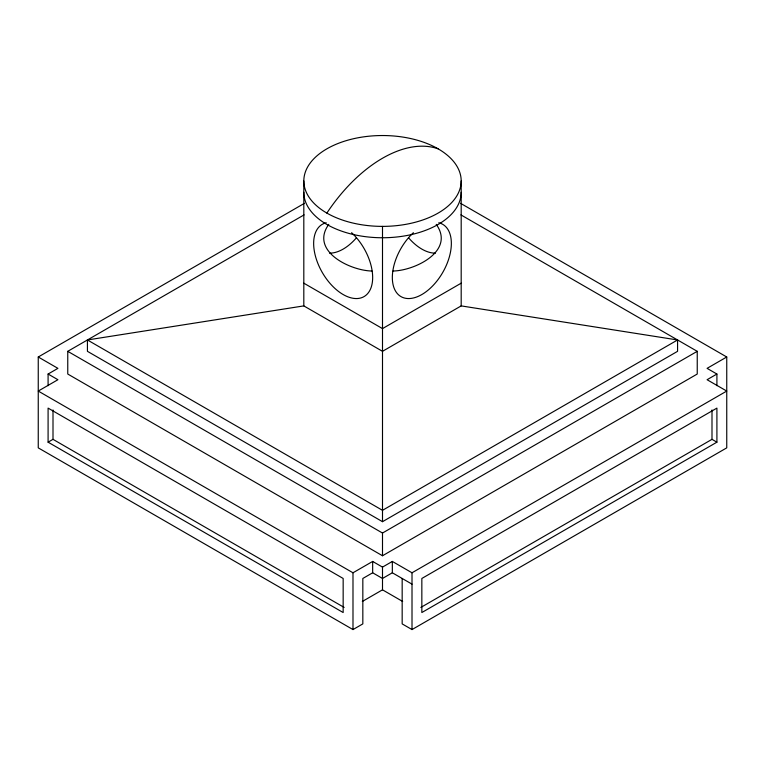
<?xml version="1.0" encoding="UTF-8"?>
<svg xmlns="http://www.w3.org/2000/svg" width="765" height="765" viewBox="0 0 765 765"><rect width="100%" height="100%" fill="white"/><g stroke="black" fill="none" stroke-linecap="round" stroke-linejoin="round"><path stroke-width="1.15" d="M328.768 224.365C309.596 250.958 350.035 270.638 371.924 271.02M412.01 584.144L392.34 572.784L382.5 578.464L372.66 572.784L362.83 578.464L362.83 623.896L352.99 629.576L38.25 447.86L38.25 356.997L304.489 203.289M460.913 214.879L697.24 351.326L697.24 374.037L382.5 555.753L67.76 374.037L67.76 351.326L304.088 214.879M48.09 385.684L48.09 374.037L57.92 368.357L38.25 356.997M48.09 442.18L343.16 612.535L343.16 578.464L48.09 408.108L48.09 442.18L53.005 439.34L344.145 607.429M461.19 283.174L382.5 328.606L303.81 283.174M461.19 305.895L382.5 351.317L303.81 305.895L87.43 339.966L87.43 351.326L382.5 521.682L677.57 351.326L677.57 339.966L461.19 305.895L461.19 180.961M677.57 339.966L382.5 510.322L87.43 339.966M67.76 351.326L382.5 533.033L697.24 351.326M48.09 374.037L57.92 379.717L38.25 391.068L352.99 572.784L372.66 561.433L382.5 567.114L392.34 561.433L412.01 572.784L726.75 391.068L707.08 379.717L716.91 374.037L716.91 385.684M402.17 578.464L402.17 623.896L412.01 629.576L726.75 447.86L726.75 356.997L707.08 368.357L716.91 374.037M362.323 601.472L382.5 589.825L402.677 601.472M420.855 607.429L711.995 439.34L716.91 442.18L716.91 408.108L421.84 578.464L421.84 612.535L716.91 442.18M393.076 271.02C414.965 270.638 455.405 250.958 436.232 224.365M460.511 203.289L726.75 356.997M711.995 409.973L711.995 439.34M412.01 572.784L412.01 629.576M392.34 561.433L392.34 572.784M382.5 226.392L382.5 521.682M382.5 533.033L382.5 555.753M382.5 567.114L382.5 589.825M372.66 561.433L372.66 572.784M352.99 572.784L352.99 629.576M303.81 180.961L303.81 305.895M53.005 409.973L53.005 439.34M461.19 192.321A78.69 45.431 0 0 1 382.5 237.752A78.69 45.431 0 0 1 303.81 192.321M356.404 237.829A41.731 24.088 -60 0 1 329.524 253.119M438.766 222.778A41.731 24.088 -60 0 1 441.673 274.243A41.731 24.088 -60 0 1 396.146 292.048A41.731 24.088 -60 0 1 413.387 232.703M351.613 232.703A41.731 24.088 60 0 1 368.854 292.048A41.731 24.088 60 0 1 323.327 274.243A41.731 24.088 60 0 1 326.234 222.778M435.476 253.119A41.731 24.088 60 0 1 408.596 237.829M326.865 213.081A78.69 45.431 0 0 0 458.503 192.723A78.69 45.431 0 0 0 362.132 137.078A78.69 45.431 0 0 0 326.865 213.081A125.192 72.273 -60 0 1 438.135 148.84"/></g></svg>
